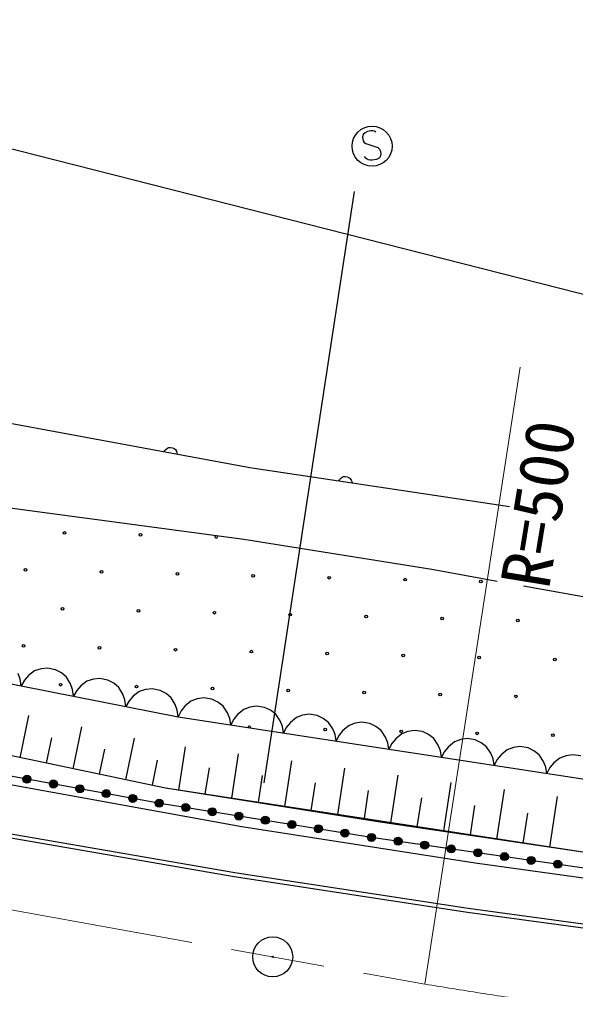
# Model space of a CAD drawing. Units: millimetres, scale not verified. Extents: x 40000 to 680000, y 20000 to 380000.
# Drawn here: x 260444 to 281165, y 274249 to 310402 of the extents above; entities that cross this region are included whole.
import ezdxf
from ezdxf.enums import TextEntityAlignment as Align

# ---------------------------------------------------------------- set-up
doc = ezdxf.new("R2010")
doc.units = ezdxf.units.MM
doc.header["$LTSCALE"] = 1000
doc.linetypes.add('CHAIN', pattern=[18.5, 12, -1.5, 3.5, -1.5])
for name, color, linetype, lineweight in [('M-BGD', 7, 'Continuous', 25), ('M-BMK', 2, 'CHAIN', 13), ('M-BMK-SRVR', 3, 'Continuous', 25), ('M-STR-HTXT', 7, 'Continuous', 13)]:
    doc.layers.add(name, color=color, linetype=linetype, lineweight=lineweight)
doc.styles.add('ＭＳ ゴシック', font='')
doc.styles.get('ＭＳ ゴシック').set_extended_font_data('MS Gothic')

msp = doc.modelspace()

# ---------------------------------------------------------------- linework, layer by layer
at = {"layer": 'M-BGD'}
for p, q in [((284781, 299309), (241129, 310402)), ((273418, 306225), (273327, 306181)), ((273532, 306247), (273418, 306225)), ((273612, 306247), (273532, 306247)), ((273672, 306232), (273612, 306247)), ((273721, 306195), (273672, 306232)), ((273256, 306110), (273224, 306020)), ((273224, 306020), (273236, 305935)), ((273236, 305935), (273251, 305880)), ((273251, 305880), (273294, 305812)), ((273327, 306181), (273256, 306110)), ((273294, 305812), (273353, 305782)), ((273353, 305782), (273799, 305626)), ((273799, 305626), (273856, 305568)), ((273856, 305568), (273903, 305482)), ((273362, 305214), (273295, 305289)), ((273432, 305170), (273362, 305214)), ((273508, 305151), (273432, 305170)), ((273584, 305154), (273508, 305151)), ((273753, 305186), (273584, 305154)), ((273861, 305241), (273753, 305186)), ((273900, 305317), (273861, 305241)), ((273913, 305392), (273900, 305317)), ((273903, 305482), (273913, 305392)), ((269563, 281955), (272934, 303991)), ((269028, 293694), (257221, 295877)), ((265830, 294286), (265861, 294338)), ((265861, 294338), (265899, 294381)), ((265899, 294381), (265956, 294426)), ((265956, 294426), (266015, 294446)), ((266015, 294446), (266076, 294452)), ((266076, 294452), (266152, 294438)), ((266152, 294438), (266207, 294410)), ((266207, 294410), (266255, 294371)), ((266255, 294371), (266293, 294308)), ((266293, 294308), (266314, 294255)), ((266314, 294255), (266322, 294195)), ((276154, 292625), (269028, 293694)), ((272344, 293197), (272372, 293251)), ((272372, 293251), (272409, 293295)), ((272409, 293295), (272464, 293342)), ((272464, 293342), (272523, 293363)), ((272523, 293363), (272584, 293372)), ((272584, 293372), (272661, 293361)), ((272661, 293361), (272716, 293335)), ((272716, 293335), (272766, 293297)), ((272766, 293297), (272806, 293235)), ((272806, 293235), (272828, 293182)), ((272828, 293182), (272838, 293123)), ((268804, 291025), (256505, 292669)), ((278704, 292244), (276154, 292625)), ((275814, 289906), (268804, 291025)), ((278248, 289462), (275814, 289906)), ((287815, 287719), (279221, 289285)), ((246857, 288264), (266357, 284419)), ((260478, 285811), (260398, 286024)), ((261011, 286126), (260779, 285949)), ((261249, 286201), (261011, 286126)), ((261492, 286229), (261249, 286201)), ((261794, 286170), (261492, 286229)), ((262009, 286051), (261794, 286170)), ((262201, 285892), (262009, 286051)), ((260507, 285573), (260478, 285811)), ((260629, 285781), (260507, 285573)), ((260779, 285949), (260629, 285781)), ((262348, 285640), (262201, 285892)), ((262428, 285427), (262348, 285640)), ((262961, 285742), (262729, 285565)), ((263199, 285817), (262961, 285742)), ((263442, 285845), (263199, 285817)), ((263744, 285785), (263442, 285845)), ((263959, 285667), (263744, 285785)), ((264151, 285507), (263959, 285667)), ((262457, 285188), (262428, 285427)), ((262579, 285397), (262457, 285188)), ((262729, 285565), (262579, 285397)), ((264298, 285255), (264151, 285507)), ((264378, 285042), (264298, 285255)), ((264911, 285357), (264679, 285180)), ((265149, 285432), (264911, 285357)), ((265392, 285460), (265149, 285432)), ((265694, 285400), (265392, 285460)), ((265909, 285282), (265694, 285400)), ((266101, 285123), (265909, 285282)), ((264407, 284804), (264378, 285042)), ((264529, 285012), (264407, 284804)), ((264679, 285180), (264529, 285012)), ((266248, 284871), (266101, 285123)), ((266837, 284993), (266612, 284807)), ((267071, 285078), (266837, 284993)), ((267313, 285116), (267071, 285078)), ((267617, 285069), (267313, 285116)), ((267836, 284960), (267617, 285069)), ((268034, 284809), (267836, 284960)), ((266328, 284658), (266248, 284871)), ((266357, 284419), (266328, 284658)), ((266470, 284633), (266357, 284419)), ((266612, 284807), (266470, 284633)), ((268192, 284564), (268034, 284809)), ((268281, 284354), (268192, 284564)), ((268800, 284691), (268575, 284505)), ((269034, 284776), (268800, 284691)), ((269275, 284814), (269034, 284776)), ((269580, 284767), (269275, 284814)), ((269799, 284658), (269580, 284767)), ((269997, 284507), (269799, 284658)), ((260471, 282890), (260801, 284469)), ((266357, 284419), (282058, 282003)), ((268319, 284117), (268281, 284354)), ((268433, 284331), (268319, 284117)), ((268575, 284505), (268433, 284331)), ((270155, 284262), (269997, 284507)), ((270243, 284052), (270155, 284262)), ((270538, 284203), (270395, 284029)), ((270762, 284389), (270538, 284203)), ((270996, 284474), (270762, 284389)), ((271238, 284512), (270996, 284474)), ((271542, 284465), (271238, 284512)), ((271762, 284356), (271542, 284465)), ((271959, 284205), (271762, 284356)), ((272117, 283960), (271959, 284205)), ((272959, 284172), (272725, 284087)), ((273201, 284210), (272959, 284172)), ((273505, 284163), (273201, 284210)), ((273724, 284054), (273505, 284163)), ((247878, 284112), (268732, 280325)), ((262442, 282479), (262769, 284045)), ((270282, 283815), (270243, 284052)), ((270395, 284029), (270282, 283815)), ((272206, 283750), (272117, 283960)), ((272500, 283901), (272358, 283727)), ((272725, 284087), (272500, 283901)), ((273922, 283903), (273724, 284054)), ((274080, 283658), (273922, 283903)), ((274921, 283870), (274687, 283785)), ((275163, 283908), (274921, 283870)), ((275467, 283861), (275163, 283908)), ((275687, 283752), (275467, 283861)), ((261457, 282684), (261654, 283628)), ((264412, 282067), (264737, 283622)), ((272245, 283513), (272206, 283750)), ((272358, 283727), (272245, 283513)), ((274168, 283448), (274080, 283658)), ((274207, 283211), (274168, 283448)), ((274463, 283599), (274320, 283425)), ((274687, 283785), (274463, 283599)), ((275884, 283601), (275687, 283752)), ((276043, 283356), (275884, 283601)), ((276650, 283483), (276425, 283297)), ((276884, 283568), (276650, 283483)), ((277126, 283606), (276884, 283568)), ((277430, 283559), (277126, 283606)), ((277649, 283450), (277430, 283559)), ((277847, 283299), (277649, 283450)), ((265890, 281759), (258008, 283404)), ((265890, 281759), (258008, 283404)), ((263427, 282273), (263622, 283209)), ((266384, 281683), (266633, 283300)), ((274320, 283425), (274207, 283211)), ((276131, 283146), (276043, 283356)), ((276170, 282909), (276131, 283146)), ((276283, 283123), (276170, 282909)), ((276425, 283297), (276283, 283123)), ((278005, 283054), (277847, 283299)), ((278612, 283181), (278388, 282995)), ((278846, 283266), (278612, 283181)), ((279088, 283304), (278846, 283266)), ((279393, 283257), (279088, 283304)), ((279612, 283148), (279393, 283257)), ((279810, 282997), (279612, 283148)), ((265398, 281862), (265593, 282798)), ((268358, 281379), (268613, 283034)), ((270333, 281075), (270593, 282769)), ((278093, 282844), (278005, 283054)), ((278132, 282607), (278093, 282844)), ((278246, 282821), (278132, 282607)), ((278388, 282995), (278246, 282821)), ((279968, 282752), (279810, 282997)), ((280056, 282542), (279968, 282752)), ((280575, 282879), (280350, 282693)), ((280809, 282964), (280575, 282879)), ((281051, 283002), (280809, 282964)), ((281355, 282955), (281051, 283002)), ((265764, 281175), (257860, 282608)), ((267371, 281531), (267522, 282513)), ((272307, 280772), (272574, 282503)), ((280095, 282305), (280056, 282542)), ((280208, 282519), (280095, 282305)), ((280350, 282693), (280208, 282519)), ((269346, 281227), (269500, 282232)), ((274282, 280468), (274554, 282237)), ((281686, 279328), (265890, 281759)), ((273879, 280483), (265890, 281759)), ((271320, 280924), (271478, 281951)), ((273295, 280620), (273456, 281670)), ((276256, 280164), (276534, 281971)), ((278231, 279860), (278515, 281705)), ((275269, 280316), (275434, 281389)), ((280205, 279556), (280495, 281439)), ((273642, 279909), (265764, 281175)), ((277244, 280012), (277412, 281107)), ((279218, 279708), (279390, 280826)), ((258510, 280330), (268465, 278607)), ((258510, 280330), (268465, 278607)), ((268732, 280325), (277418, 278978)), ((281686, 279328), (273879, 280483)), ((258485, 280182), (268440, 278459)), ((281573, 278766), (273642, 279909)), ((277418, 278978), (287698, 277551)), ((268440, 278459), (277139, 277129)), ((268465, 278607), (277160, 277278)), ((268465, 278607), (277160, 277278)), ((277139, 277129), (287455, 275733)), ((277160, 277278), (287474, 275881)), ((277160, 277278), (287474, 275881))]:
    msp.add_line(p, q, dxfattribs=at)
for centre, radius in [((273583, 305677), 746), ((262124, 291265), 49.8), ((264952, 291193), 49.8), ((260674, 289888), 49.8), ((263502, 289815), 49.8), ((266329, 289743), 49.8), ((269157, 289671), 49.8), ((271984, 289598), 49.8), ((274812, 289526), 49.8), ((277639, 289453), 49.8), ((262052, 288438), 49.8), ((264880, 288365), 49.8), ((267707, 288293), 49.8), ((270534, 288221), 49.8), ((273362, 288148), 49.8), ((276190, 288076), 49.8), ((279017, 288003), 49.8), ((260602, 287060), 49.8), ((263430, 286988), 49.8), ((266257, 286915), 49.8), ((269085, 286843), 49.8), ((271912, 286771), 49.8), ((274740, 286698), 49.8), ((277567, 286626), 49.8), ((280395, 286553), 49.8), ((261980, 285610), 49.8), ((264807, 285538), 49.8), ((267635, 285466), 49.8), ((270462, 285393), 49.8), ((273290, 285321), 49.8), ((276117, 285248), 49.8), ((278945, 285176), 49.8), ((271840, 283943), 49.8), ((274667, 283871), 49.8), ((277495, 283798), 49.8), ((280322, 283726), 49.8), ((260725, 282089), 149), ((260725, 282089), 132), ((260725, 282089), 115), ((260725, 282089), 96.7), ((260725, 282089), 79.5), ((260725, 282089), 58.5), ((260725, 282089), 40.5), ((260725, 282089), 23.2), ((260725, 282089), 4.5), ((261711, 281910), 149), ((261711, 281910), 132), ((261711, 281910), 115), ((261711, 281910), 96.7), ((261711, 281910), 79.5), ((261711, 281910), 58.5), ((261711, 281910), 40.5), ((261711, 281910), 23.2), ((261711, 281910), 4.5), ((262696, 281731), 149), ((262696, 281731), 132), ((262696, 281731), 115), ((262696, 281731), 96.7), ((262696, 281731), 79.5), ((262696, 281731), 58.5), ((262696, 281731), 40.5), ((262696, 281731), 23.2), ((262696, 281731), 4.5), ((263681, 281553), 149), ((263681, 281553), 132), ((263681, 281553), 115), ((263681, 281553), 96.7), ((263681, 281553), 79.5), ((263681, 281553), 58.5), ((263681, 281553), 40.5), ((263681, 281553), 23.2), ((263681, 281553), 4.5), ((264667, 281374), 149), ((264667, 281374), 132), ((264667, 281374), 115), ((264667, 281374), 96.7), ((264667, 281374), 79.5), ((264667, 281374), 58.5), ((264667, 281374), 40.5), ((264667, 281374), 23.2), ((264667, 281374), 4.5), ((265652, 281195), 149), ((265652, 281195), 132), ((265652, 281195), 115), ((265652, 281195), 96.7), ((265652, 281195), 79.5), ((265652, 281195), 58.5), ((265652, 281195), 40.5), ((265652, 281195), 23.2), ((265652, 281195), 4.5), ((266640, 281034), 149), ((266640, 281034), 132), ((266640, 281034), 115), ((266640, 281034), 96.7), ((266640, 281034), 79.5), ((266640, 281034), 58.5), ((266640, 281034), 40.5), ((266640, 281034), 23.2), ((266640, 281034), 4.5), ((267629, 280875), 149), ((267629, 280875), 132), ((267629, 280875), 115), ((267629, 280875), 96.7), ((267629, 280875), 79.5), ((267629, 280875), 58.5), ((267629, 280875), 40.5), ((267629, 280875), 23.2), ((267629, 280875), 4.5), ((268618, 280716), 149), ((268618, 280716), 132), ((268618, 280716), 115), ((268618, 280716), 96.7), ((268618, 280716), 79.5), ((268618, 280716), 58.5), ((268618, 280716), 40.5), ((268618, 280716), 23.2), ((268618, 280716), 4.5), ((269606, 280558), 149), ((269606, 280558), 132), ((269606, 280558), 115), ((269606, 280558), 96.7), ((269606, 280558), 79.5), ((269606, 280558), 58.5), ((269606, 280558), 40.5), ((269606, 280558), 23.2), ((269606, 280558), 4.5), ((270595, 280399), 149), ((270595, 280399), 132), ((270595, 280399), 115), ((270595, 280399), 96.7), ((270595, 280399), 79.5), ((270595, 280399), 58.5), ((270595, 280399), 40.5), ((270595, 280399), 23.2), ((270595, 280399), 4.5), ((271584, 280240), 149), ((271584, 280240), 132), ((271584, 280240), 115), ((271584, 280240), 96.7), ((271584, 280240), 79.5), ((271584, 280240), 58.5), ((271584, 280240), 40.5), ((271584, 280240), 23.2), ((271584, 280240), 4.5), ((272572, 280081), 149), ((272572, 280081), 132), ((272572, 280081), 115), ((272572, 280081), 96.7), ((272572, 280081), 79.5), ((272572, 280081), 58.5), ((272572, 280081), 40.5), ((272572, 280081), 23.2), ((272572, 280081), 4.5), ((273561, 279922), 149), ((273561, 279922), 132), ((273561, 279922), 115), ((273561, 279922), 96.7), ((273561, 279922), 79.5), ((273561, 279922), 58.5), ((273561, 279922), 40.5), ((273561, 279922), 23.2), ((273561, 279922), 4.5), ((274552, 279778), 149), ((274552, 279778), 132), ((274552, 279778), 115), ((274552, 279778), 96.7), ((274552, 279778), 79.5), ((274552, 279778), 58.5), ((274552, 279778), 40.5), ((274552, 279778), 23.2), ((274552, 279778), 4.5), ((275543, 279635), 149), ((275543, 279635), 132), ((275543, 279635), 115), ((275543, 279635), 96.7), ((275543, 279635), 79.5), ((275543, 279635), 58.5), ((275543, 279635), 40.5), ((275543, 279635), 23.2), ((275543, 279635), 4.5), ((276534, 279492), 149), ((276534, 279492), 132), ((276534, 279492), 115), ((276534, 279492), 96.7), ((276534, 279492), 79.5), ((276534, 279492), 58.5), ((276534, 279492), 40.5), ((276534, 279492), 23.2), ((276534, 279492), 4.5), ((277526, 279350), 149), ((277526, 279350), 132), ((277526, 279350), 115), ((277526, 279350), 96.7), ((277526, 279350), 79.5), ((277526, 279350), 58.5), ((277526, 279350), 40.5), ((277526, 279350), 23.2), ((277526, 279350), 4.5), ((278517, 279207), 149), ((278517, 279207), 132), ((278517, 279207), 115), ((278517, 279207), 96.7), ((278517, 279207), 79.5), ((278517, 279207), 58.5), ((278517, 279207), 40.5), ((278517, 279207), 23.2), ((278517, 279207), 4.5), ((279508, 279064), 149), ((279508, 279064), 132), ((279508, 279064), 115), ((279508, 279064), 96.7), ((279508, 279064), 79.5), ((279508, 279064), 58.5), ((279508, 279064), 40.5), ((279508, 279064), 23.2), ((279508, 279064), 4.5), ((280499, 278921), 149), ((280499, 278921), 132), ((280499, 278921), 115), ((280499, 278921), 96.7), ((280499, 278921), 79.5), ((280499, 278921), 58.5), ((280499, 278921), 40.5), ((280499, 278921), 23.2), ((280499, 278921), 4.5), ((269881, 275469), 22.5)]:
    msp.add_circle(centre, radius, dxfattribs=at)
for centre, start, end in [((267779, 291121), 116.4552, 48.3225), ((269012, 284016), 345.376, 177.1281)]:
    msp.add_arc(centre, 49.8, start, end, dxfattribs=at)
at = {"layer": 'M-BMK'}
msp.add_line((236849, 281396), (275555, 274451), dxfattribs=at)
msp.add_arc((355343, 768044), 500000, 260.81767, 276.1223, dxfattribs=at)
at = {"layer": 'M-BMK-SRVR'}
msp.add_circle((269881, 275469), 746, dxfattribs=at)
at = {"layer": 'M-STR-HTXT'}
msp.add_line((275555, 274451), (279098, 297437), dxfattribs=at)

# ---------------------------------------------------------------- texts
at = {"layer": 'M-STR-HTXT', "style": 'ＭＳ ゴシック'}
msp.add_text('R=500', height=1833, rotation=80.7, dxfattribs=at).set_placement((280713, 289041), align=Align.BOTTOM_LEFT)

doc.saveas('drawing.dxf')
